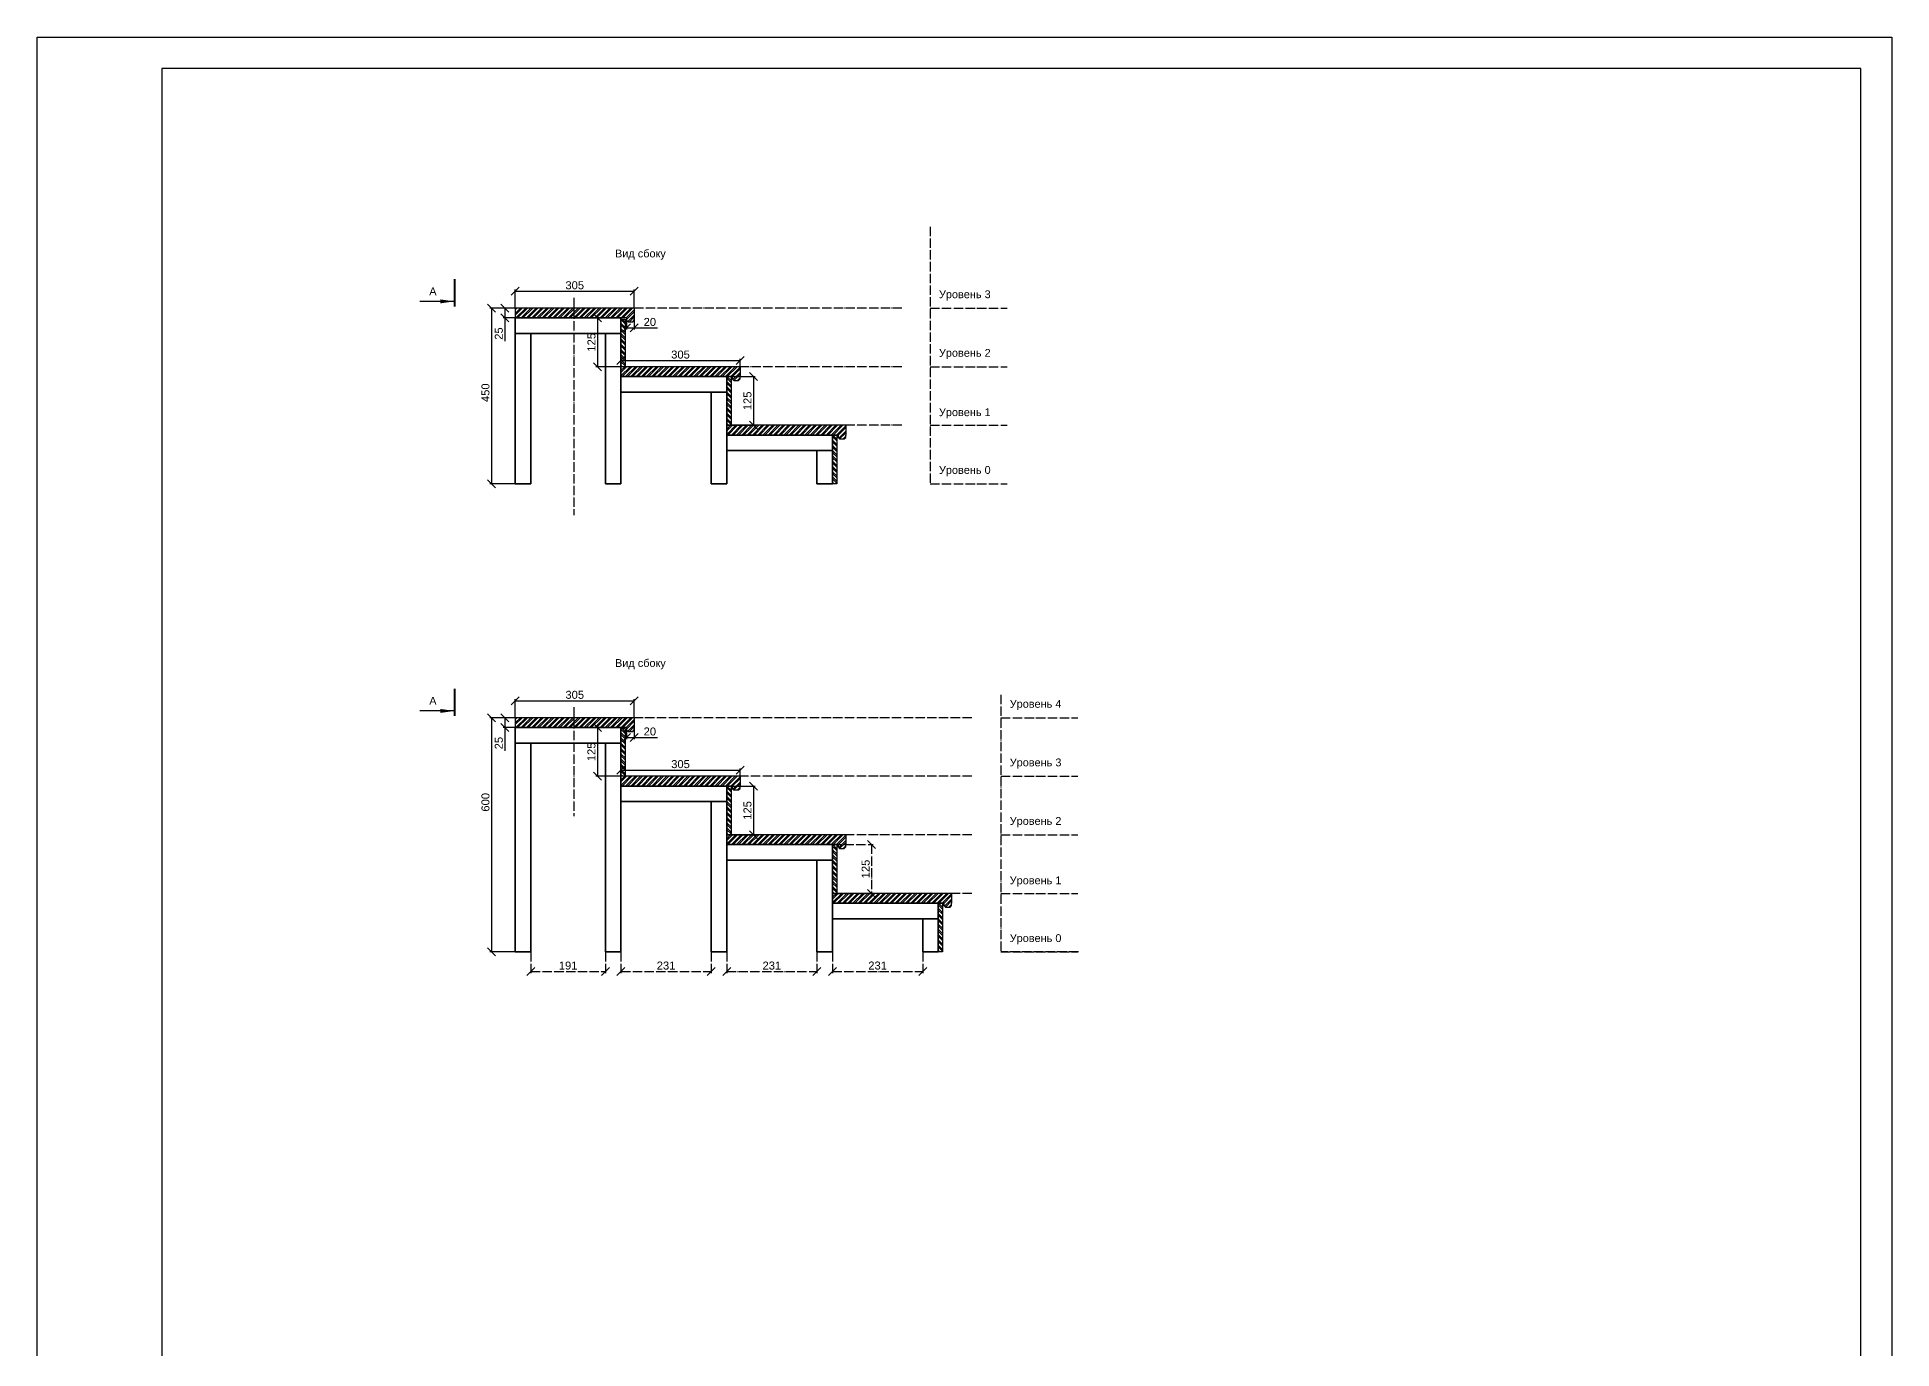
# Model space of a CAD drawing. Header units: millimetres. Extents: x 63961 to 114418, y 167972 to 194301.
# Drawn here: x 109666 to 114418, y 172528 to 175888 of the extents above; entities that cross this region are included whole.
import ezdxf

# ---------------------------------------------------------------- set-up
doc = ezdxf.new("R2010")
doc.units = ezdxf.units.MM
doc.linetypes.add('ACAD_ISO04W100', pattern=[30, 24, -3, 0, -3])
for name, color, linetype in [('Доска МПК 11х145х3000', 32, 'Continuous'), ('Заливка доски', 32, 'Continuous'), ('Заливка ступени', 52, 'Continuous'), ('Оси', 120, 'ACAD_ISO04W100'), ('Размеры', 140, 'Continuous'), ('Рамка', 7, 'Continuous'), ('Ступень СМ305', 52, 'Continuous')]:
    doc.layers.add(name, color=color, linetype=linetype)
doc.layers.add('Профиль 40x40', color=7, linetype='Continuous', lineweight=35)
doc.styles.get("Standard").update_dxf_attribs({"font": 'arial.ttf'})
doc.dimstyles.new('Копия Аннотативный', dxfattribs={"dimscale": 0, "dimtxt": 20.5, "dimasz": 20.5, "dimexe": 4.25, "dimexo": 0.625, "dimgap": 4.625, "dimtad": 1, "dimtxsty": 'Standard', "dimblk": 'OBLIQUE', "dimcen": 20.5, "dimclrd": 4, "dimclrt": 4, "dimadec": 0, "dimazin": 0, "dimtfac": 1, "dimtmove": 0, "dimatfit": 3, "dimfxl": 1, "dimtfillclr": 4, "dimarcsym": 0})
pattern_1 = [(135, (7412.87, -9595.996), (-6.7351921, -6.7351921), []), (135, (7412.87, -9591.506), (-6.7351921, -6.7351921), [])]
pattern_2 = [(225, (7412.87, -9595.996), (6.7351921, -6.7351921), []), (225, (7408.38, -9595.996), (6.7351921, -6.7351921), [])]
pattern_3 = [(135, (7412.87, -10645.018), (-6.7351921, -6.7351921), []), (135, (7412.87, -10640.528), (-6.7351921, -6.7351921), [])]
pattern_4 = [(225, (7412.87, -10645.018), (6.7351921, -6.7351921), []), (225, (7408.38, -10645.018), (6.7351921, -6.7351921), [])]

# ---------------------------------------------------------------- blocks, each defined once
blk = doc.blocks.new('Ступень из ДПК CM 305')
at = {"layer": 'Ступень СМ305'}
for p, q in [((103547.4, 186120.8), (103242.4, 186120.8)), ((103242.4, 186120.8), (103242.4, 186095.8)), ((103527.4, 186095.8), (103242.4, 186095.8)), ((103527.4, 186095.8), (103524.4, 186095.8)), ((103527.4, 186095.8), (103527.4, 186089.8)), ((103527.4, 186089.8), (103531.4, 186085.8)), ((103543.4, 186085.8), (103547.4, 186089.8)), ((103547.4, 186120.8), (103547.4, 186095.8)), ((103547.4, 186089.8), (103547.4, 186095.8)), ((103531.4, 186085.8), (103543.4, 186085.8))]:
    blk.add_line(p, q, dxfattribs=at)
blk = doc.blocks.new('_Oblique')
at = {"color": 0, "linetype": 'ByBlock', "lineweight": -2}
blk.add_line((-0.5, -0.5), (0.5, 0.5), dxfattribs=at)
blk = doc.blocks.new('*D954')
at = {"layer": 'Defpoints', "color": 0, "transparency": 16777216}
for p in [(110890.6, 175193.3), (110829.5, 174743.3), (110890.6, 174743.3)]:
    blk.add_point(p, dxfattribs=at)
at = {"layer": 'Размеры', "color": 0, "lineweight": -2, "transparency": 16777216}
for p, q in [((110890, 175193.3), (110825.2, 175193.3)), ((110890, 174743.3), (110825.2, 174743.3))]:
    blk.add_line(p, q, dxfattribs=at)
at = {"layer": 'Размеры', "color": 4, "lineweight": -2, "transparency": 16777216}
blk.add_line((110829.5, 175193.3), (110829.5, 174743.3), dxfattribs=at)
at = {"layer": 'Размеры', "color": 4, "lineweight": -2, "transparency": 16777216, "xscale": 20.5, "yscale": 20.5, "zscale": 20.5}
for p, rotation in [((110829.5, 175193.3), 90), ((110829.5, 174743.3), 270)]:
    blk.add_blockref('_Oblique', p, dxfattribs=dict(at, rotation=rotation))
at = {"layer": 'Размеры', "color": 4, "transparency": 16777216, "insert": (110814.4, 174976.7), "char_height": 20.5, "attachment_point": 5, "rotation": 90}
blk.add_mtext('450', dxfattribs=at)
blk = doc.blocks.new('*D955')
at = {"layer": 'Defpoints', "color": 0, "transparency": 16777216}
for p in [(111195.6, 175236.7), (110890.6, 175193.3), (111195.6, 175193.3)]:
    blk.add_point(p, dxfattribs=at)
at = {"layer": 'Размеры', "color": 0, "lineweight": -2, "transparency": 16777216}
for p, q in [((110890.6, 175193.9), (110890.6, 175240.9)), ((111195.6, 175193.9), (111195.6, 175240.9))]:
    blk.add_line(p, q, dxfattribs=at)
at = {"layer": 'Размеры', "color": 4, "lineweight": -2, "transparency": 16777216}
blk.add_line((110890.6, 175236.7), (111195.6, 175236.7), dxfattribs=at)
at = {"layer": 'Размеры', "color": 4, "lineweight": -2, "transparency": 16777216, "xscale": 20.5, "yscale": 20.5, "zscale": 20.5, "rotation": 180}
blk.add_blockref('_Oblique', (110890.6, 175236.7), dxfattribs=at)
at = {"layer": 'Размеры', "color": 4, "lineweight": -2, "transparency": 16777216, "xscale": 20.5, "yscale": 20.5, "zscale": 20.5}
blk.add_blockref('_Oblique', (111195.6, 175236.7), dxfattribs=at)
at = {"layer": 'Размеры', "color": 4, "transparency": 16777216, "insert": (111043.1, 175251.8), "char_height": 20.5, "attachment_point": 5}
blk.add_mtext('305', dxfattribs=at)
blk = doc.blocks.new('*D956')
at = {"layer": 'Defpoints', "color": 0, "transparency": 16777216}
for p in [(111161.6, 175043.3), (111466.6, 175059.2), (111466.6, 175043.3)]:
    blk.add_point(p, dxfattribs=at)
at = {"layer": 'Размеры', "color": 0, "lineweight": -2, "transparency": 16777216}
for p, q in [((111161.6, 175043.9), (111161.6, 175063.4)), ((111466.6, 175043.9), (111466.6, 175063.4))]:
    blk.add_line(p, q, dxfattribs=at)
at = {"layer": 'Размеры', "color": 4, "lineweight": -2, "transparency": 16777216}
blk.add_line((111161.6, 175059.2), (111466.6, 175059.2), dxfattribs=at)
at = {"layer": 'Размеры', "color": 4, "lineweight": -2, "transparency": 16777216, "xscale": 20.5, "yscale": 20.5, "zscale": 20.5, "rotation": 180}
blk.add_blockref('_Oblique', (111161.6, 175059.2), dxfattribs=at)
at = {"layer": 'Размеры', "color": 4, "lineweight": -2, "transparency": 16777216, "xscale": 20.5, "yscale": 20.5, "zscale": 20.5}
blk.add_blockref('_Oblique', (111466.6, 175059.2), dxfattribs=at)
at = {"layer": 'Размеры', "color": 4, "transparency": 16777216, "insert": (111314.1, 175074.3), "char_height": 20.5, "attachment_point": 5}
blk.add_mtext('305', dxfattribs=at)
blk = doc.blocks.new('*D957')
at = {"layer": 'Defpoints', "color": 0, "transparency": 16777216}
for p in [(111175.6, 175168.3), (111195.6, 175168.3), (111195.6, 175142.8)]:
    blk.add_point(p, dxfattribs=at)
at = {"layer": 'Размеры', "color": 0, "lineweight": -2, "transparency": 16777216}
for p, q in [((111175.6, 175167.7), (111175.6, 175138.5)), ((111195.6, 175167.7), (111195.6, 175138.5))]:
    blk.add_line(p, q, dxfattribs=at)
at = {"layer": 'Размеры', "color": 4, "lineweight": -2, "transparency": 16777216}
for p, q in [((111175.6, 175142.8), (111195.6, 175142.8)), ((111195.6, 175142.8), (111255, 175142.8))]:
    blk.add_line(p, q, dxfattribs=at)
at = {"layer": 'Размеры', "color": 4, "lineweight": -2, "transparency": 16777216, "xscale": 20.5, "yscale": 20.5, "zscale": 20.5, "rotation": 180}
blk.add_blockref('_Oblique', (111175.6, 175142.8), dxfattribs=at)
at = {"layer": 'Размеры', "color": 4, "lineweight": -2, "transparency": 16777216, "xscale": 20.5, "yscale": 20.5, "zscale": 20.5}
blk.add_blockref('_Oblique', (111195.6, 175142.8), dxfattribs=at)
at = {"layer": 'Размеры', "color": 4, "transparency": 16777216, "insert": (111235.5, 175157.9), "char_height": 20.5, "attachment_point": 5}
blk.add_mtext('20', dxfattribs=at)
blk = doc.blocks.new('*D958')
at = {"layer": 'Defpoints', "color": 0, "transparency": 16777216}
for p in [(111432.6, 175018.3), (111432.6, 174893.3), (111500.8, 174893.3)]:
    blk.add_point(p, dxfattribs=at)
at = {"layer": 'Размеры', "color": 0, "lineweight": -2, "transparency": 16777216}
for p, q in [((111433.2, 175018.3), (111505.1, 175018.3)), ((111433.2, 174893.3), (111505.1, 174893.3))]:
    blk.add_line(p, q, dxfattribs=at)
at = {"layer": 'Размеры', "color": 4, "lineweight": -2, "transparency": 16777216}
blk.add_line((111500.8, 175018.3), (111500.8, 174893.3), dxfattribs=at)
at = {"layer": 'Размеры', "color": 4, "lineweight": -2, "transparency": 16777216, "xscale": 20.5, "yscale": 20.5, "zscale": 20.5}
for p, rotation in [((111500.8, 175018.3), 90), ((111500.8, 174893.3), 270)]:
    blk.add_blockref('_Oblique', p, dxfattribs=dict(at, rotation=rotation))
at = {"layer": 'Размеры', "color": 4, "transparency": 16777216, "insert": (111485.7, 174955.8), "char_height": 20.5, "attachment_point": 5, "rotation": 90}
blk.add_mtext('125', dxfattribs=at)
blk = doc.blocks.new('*D959')
at = {"layer": 'Defpoints', "color": 0, "transparency": 16777216}
for p in [(111161.6, 175168.3), (111101.1, 175043.3), (111161.6, 175043.3)]:
    blk.add_point(p, dxfattribs=at)
at = {"layer": 'Размеры', "color": 0, "lineweight": -2, "transparency": 16777216}
for p, q in [((111161, 175168.3), (111096.8, 175168.3)), ((111161, 175043.3), (111096.8, 175043.3))]:
    blk.add_line(p, q, dxfattribs=at)
at = {"layer": 'Размеры', "color": 4, "lineweight": -2, "transparency": 16777216}
blk.add_line((111101.1, 175168.3), (111101.1, 175043.3), dxfattribs=at)
at = {"layer": 'Размеры', "color": 4, "lineweight": -2, "transparency": 16777216, "xscale": 20.5, "yscale": 20.5, "zscale": 20.5}
for p, rotation in [((111101.1, 175168.3), 90), ((111101.1, 175043.3), 270)]:
    blk.add_blockref('_Oblique', p, dxfattribs=dict(at, rotation=rotation))
at = {"layer": 'Размеры', "color": 4, "transparency": 16777216, "insert": (111086, 175105.8), "char_height": 20.5, "attachment_point": 5, "rotation": 90}
blk.add_mtext('125', dxfattribs=at)
blk = doc.blocks.new('*D960')
at = {"layer": 'Defpoints', "color": 0, "transparency": 16777216}
for p in [(110863.7, 175168.3), (110890, 175193.3), (110890.6, 175168.3)]:
    blk.add_point(p, dxfattribs=at)
at = {"layer": 'Размеры', "color": 0, "lineweight": -2, "transparency": 16777216}
for p, q in [((110889.3, 175193.3), (110859.4, 175193.3)), ((110890, 175168.3), (110859.4, 175168.3))]:
    blk.add_line(p, q, dxfattribs=at)
at = {"layer": 'Размеры', "color": 4, "lineweight": -2, "transparency": 16777216}
for p, q in [((110863.7, 175193.3), (110863.7, 175168.3)), ((110863.7, 175168.3), (110863.7, 175108.7))]:
    blk.add_line(p, q, dxfattribs=at)
at = {"layer": 'Размеры', "color": 4, "lineweight": -2, "transparency": 16777216, "xscale": 20.5, "yscale": 20.5, "zscale": 20.5}
for p, rotation in [((110863.7, 175193.3), 90), ((110863.7, 175168.3), 270)]:
    blk.add_blockref('_Oblique', p, dxfattribs=dict(at, rotation=rotation))
at = {"layer": 'Размеры', "color": 4, "transparency": 16777216, "insert": (110848.6, 175128.2), "char_height": 20.5, "attachment_point": 5, "rotation": 90}
blk.add_mtext('25', dxfattribs=at)
blk = doc.blocks.new('*D961')
at = {"layer": 'Defpoints', "color": 0, "transparency": 16777216}
for p in [(110890.6, 174144.3), (110829.5, 173544.3), (110890.6, 173544.3)]:
    blk.add_point(p, dxfattribs=at)
at = {"layer": 'Размеры', "color": 0, "lineweight": -2, "transparency": 16777216}
for p, q in [((110890, 174144.3), (110825.2, 174144.3)), ((110890, 173544.3), (110825.2, 173544.3))]:
    blk.add_line(p, q, dxfattribs=at)
at = {"layer": 'Размеры', "color": 4, "lineweight": -2, "transparency": 16777216}
blk.add_line((110829.5, 174144.3), (110829.5, 173544.3), dxfattribs=at)
at = {"layer": 'Размеры', "color": 4, "lineweight": -2, "transparency": 16777216, "xscale": 20.5, "yscale": 20.5, "zscale": 20.5}
for p, rotation in [((110829.5, 174144.3), 90), ((110829.5, 173544.3), 270)]:
    blk.add_blockref('_Oblique', p, dxfattribs=dict(at, rotation=rotation))
at = {"layer": 'Размеры', "color": 4, "transparency": 16777216, "insert": (110814.4, 173927.6), "char_height": 20.5, "attachment_point": 5, "rotation": 90}
blk.add_mtext('600', dxfattribs=at)
blk = doc.blocks.new('*D962')
at = {"layer": 'Defpoints', "color": 0, "transparency": 16777216}
for p in [(111195.6, 174187.7), (110890.6, 174144.3), (111195.6, 174144.3)]:
    blk.add_point(p, dxfattribs=at)
at = {"layer": 'Размеры', "color": 0, "lineweight": -2, "transparency": 16777216}
for p, q in [((110890.6, 174144.9), (110890.6, 174191.9)), ((111195.6, 174144.9), (111195.6, 174191.9))]:
    blk.add_line(p, q, dxfattribs=at)
at = {"layer": 'Размеры', "color": 4, "lineweight": -2, "transparency": 16777216}
blk.add_line((110890.6, 174187.7), (111195.6, 174187.7), dxfattribs=at)
at = {"layer": 'Размеры', "color": 4, "lineweight": -2, "transparency": 16777216, "xscale": 20.5, "yscale": 20.5, "zscale": 20.5, "rotation": 180}
blk.add_blockref('_Oblique', (110890.6, 174187.7), dxfattribs=at)
at = {"layer": 'Размеры', "color": 4, "lineweight": -2, "transparency": 16777216, "xscale": 20.5, "yscale": 20.5, "zscale": 20.5}
blk.add_blockref('_Oblique', (111195.6, 174187.7), dxfattribs=at)
at = {"layer": 'Размеры', "color": 4, "transparency": 16777216, "insert": (111043.1, 174202.8), "char_height": 20.5, "attachment_point": 5}
blk.add_mtext('305', dxfattribs=at)
blk = doc.blocks.new('*D963')
at = {"layer": 'Defpoints', "color": 0, "transparency": 16777216}
for p in [(111161.6, 173994.3), (111466.6, 174010.2), (111466.6, 173994.3)]:
    blk.add_point(p, dxfattribs=at)
at = {"layer": 'Размеры', "color": 0, "lineweight": -2, "transparency": 16777216}
for p, q in [((111161.6, 173994.9), (111161.6, 174014.4)), ((111466.6, 173994.9), (111466.6, 174014.4))]:
    blk.add_line(p, q, dxfattribs=at)
at = {"layer": 'Размеры', "color": 4, "lineweight": -2, "transparency": 16777216}
blk.add_line((111161.6, 174010.2), (111466.6, 174010.2), dxfattribs=at)
at = {"layer": 'Размеры', "color": 4, "lineweight": -2, "transparency": 16777216, "xscale": 20.5, "yscale": 20.5, "zscale": 20.5, "rotation": 180}
blk.add_blockref('_Oblique', (111161.6, 174010.2), dxfattribs=at)
at = {"layer": 'Размеры', "color": 4, "lineweight": -2, "transparency": 16777216, "xscale": 20.5, "yscale": 20.5, "zscale": 20.5}
blk.add_blockref('_Oblique', (111466.6, 174010.2), dxfattribs=at)
at = {"layer": 'Размеры', "color": 4, "transparency": 16777216, "insert": (111314.1, 174025.3), "char_height": 20.5, "attachment_point": 5}
blk.add_mtext('305', dxfattribs=at)
blk = doc.blocks.new('*D964')
at = {"layer": 'Defpoints', "color": 0, "transparency": 16777216}
for p in [(111175.6, 174119.3), (111195.6, 174119.3), (111195.6, 174093.8)]:
    blk.add_point(p, dxfattribs=at)
at = {"layer": 'Размеры', "color": 0, "lineweight": -2, "transparency": 16777216}
for p, q in [((111175.6, 174118.7), (111175.6, 174089.5)), ((111195.6, 174118.7), (111195.6, 174089.5))]:
    blk.add_line(p, q, dxfattribs=at)
at = {"layer": 'Размеры', "color": 4, "lineweight": -2, "transparency": 16777216}
for p, q in [((111175.6, 174093.8), (111195.6, 174093.8)), ((111195.6, 174093.8), (111255, 174093.8))]:
    blk.add_line(p, q, dxfattribs=at)
at = {"layer": 'Размеры', "color": 4, "lineweight": -2, "transparency": 16777216, "xscale": 20.5, "yscale": 20.5, "zscale": 20.5, "rotation": 180}
blk.add_blockref('_Oblique', (111175.6, 174093.8), dxfattribs=at)
at = {"layer": 'Размеры', "color": 4, "lineweight": -2, "transparency": 16777216, "xscale": 20.5, "yscale": 20.5, "zscale": 20.5}
blk.add_blockref('_Oblique', (111195.6, 174093.8), dxfattribs=at)
at = {"layer": 'Размеры', "color": 4, "transparency": 16777216, "insert": (111235.5, 174108.9), "char_height": 20.5, "attachment_point": 5}
blk.add_mtext('20', dxfattribs=at)
blk = doc.blocks.new('*D965')
at = {"layer": 'Defpoints', "color": 0, "transparency": 16777216}
for p in [(111432.6, 173969.3), (111432.6, 173844.3), (111500.8, 173844.3)]:
    blk.add_point(p, dxfattribs=at)
at = {"layer": 'Размеры', "color": 0, "lineweight": -2, "transparency": 16777216}
for p, q in [((111433.2, 173969.3), (111505.1, 173969.3)), ((111433.2, 173844.3), (111505.1, 173844.3))]:
    blk.add_line(p, q, dxfattribs=at)
at = {"layer": 'Размеры', "color": 4, "lineweight": -2, "transparency": 16777216}
blk.add_line((111500.8, 173969.3), (111500.8, 173844.3), dxfattribs=at)
at = {"layer": 'Размеры', "color": 4, "lineweight": -2, "transparency": 16777216, "xscale": 20.5, "yscale": 20.5, "zscale": 20.5}
for p, rotation in [((111500.8, 173969.3), 90), ((111500.8, 173844.3), 270)]:
    blk.add_blockref('_Oblique', p, dxfattribs=dict(at, rotation=rotation))
at = {"layer": 'Размеры', "color": 4, "transparency": 16777216, "insert": (111485.7, 173906.8), "char_height": 20.5, "attachment_point": 5, "rotation": 90}
blk.add_mtext('125', dxfattribs=at)
blk = doc.blocks.new('*D966')
at = {"layer": 'Defpoints', "color": 0, "transparency": 16777216}
for p in [(111161.6, 174119.3), (111101.1, 173994.3), (111161.6, 173994.3)]:
    blk.add_point(p, dxfattribs=at)
at = {"layer": 'Размеры', "color": 0, "lineweight": -2, "transparency": 16777216}
for p, q in [((111161, 174119.3), (111096.8, 174119.3)), ((111161, 173994.3), (111096.8, 173994.3))]:
    blk.add_line(p, q, dxfattribs=at)
at = {"layer": 'Размеры', "color": 4, "lineweight": -2, "transparency": 16777216}
blk.add_line((111101.1, 174119.3), (111101.1, 173994.3), dxfattribs=at)
at = {"layer": 'Размеры', "color": 4, "lineweight": -2, "transparency": 16777216, "xscale": 20.5, "yscale": 20.5, "zscale": 20.5}
for p, rotation in [((111101.1, 174119.3), 90), ((111101.1, 173994.3), 270)]:
    blk.add_blockref('_Oblique', p, dxfattribs=dict(at, rotation=rotation))
at = {"layer": 'Размеры', "color": 4, "transparency": 16777216, "insert": (111086, 174056.8), "char_height": 20.5, "attachment_point": 5, "rotation": 90}
blk.add_mtext('125', dxfattribs=at)
blk = doc.blocks.new('*D967')
at = {"layer": 'Defpoints', "color": 0, "transparency": 16777216}
for p in [(110863.7, 174119.3), (110890, 174144.3), (110890.6, 174119.3)]:
    blk.add_point(p, dxfattribs=at)
at = {"layer": 'Размеры', "color": 0, "lineweight": -2, "transparency": 16777216}
for p, q in [((110889.3, 174144.3), (110859.4, 174144.3)), ((110890, 174119.3), (110859.4, 174119.3))]:
    blk.add_line(p, q, dxfattribs=at)
at = {"layer": 'Размеры', "color": 4, "lineweight": -2, "transparency": 16777216}
for p, q in [((110863.7, 174144.3), (110863.7, 174119.3)), ((110863.7, 174119.3), (110863.7, 174059.7))]:
    blk.add_line(p, q, dxfattribs=at)
at = {"layer": 'Размеры', "color": 4, "lineweight": -2, "transparency": 16777216, "xscale": 20.5, "yscale": 20.5, "zscale": 20.5}
for p, rotation in [((110863.7, 174144.3), 90), ((110863.7, 174119.3), 270)]:
    blk.add_blockref('_Oblique', p, dxfattribs=dict(at, rotation=rotation))
at = {"layer": 'Размеры', "color": 4, "transparency": 16777216, "insert": (110848.6, 174079.2), "char_height": 20.5, "attachment_point": 5, "rotation": 90}
blk.add_mtext('25', dxfattribs=at)
blk = doc.blocks.new('*D968')
at = {"layer": 'Defpoints', "color": 0, "transparency": 16777216}
for p in [(111703.6, 173819.3), (111703.6, 173694.3), (111803.6, 173694.3)]:
    blk.add_point(p, dxfattribs=at)
at = {"layer": 'Оси', "color": 0, "lineweight": -2, "transparency": 16777216}
for p, q in [((111704.2, 173819.3), (111807.9, 173819.3)), ((111704.2, 173694.3), (111807.9, 173694.3))]:
    blk.add_line(p, q, dxfattribs=at)
at = {"layer": 'Оси', "color": 4, "lineweight": -2, "transparency": 16777216}
blk.add_line((111803.6, 173819.3), (111803.6, 173694.3), dxfattribs=at)
at = {"layer": 'Оси', "color": 4, "lineweight": -2, "transparency": 16777216, "xscale": 20.5, "yscale": 20.5, "zscale": 20.5}
for p, rotation in [((111803.6, 173819.3), 90), ((111803.6, 173694.3), 270)]:
    blk.add_blockref('_Oblique', p, dxfattribs=dict(at, rotation=rotation))
at = {"layer": 'Оси', "color": 4, "transparency": 16777216, "insert": (111788.5, 173756.8), "char_height": 20.5, "attachment_point": 5, "rotation": 90}
blk.add_mtext('125', dxfattribs=at)
blk = doc.blocks.new('*D969')
at = {"layer": 'Defpoints', "color": 0, "transparency": 16777216}
for p in [(110930.6, 173544.3), (111121.6, 173544.3), (111121.6, 173494.2)]:
    blk.add_point(p, dxfattribs=at)
at = {"layer": 'Оси', "color": 0, "lineweight": -2, "transparency": 16777216}
for p, q in [((110930.6, 173543.7), (110930.6, 173489.9)), ((111121.6, 173543.7), (111121.6, 173489.9))]:
    blk.add_line(p, q, dxfattribs=at)
at = {"layer": 'Оси', "color": 4, "lineweight": -2, "transparency": 16777216}
blk.add_line((110930.6, 173494.2), (111121.6, 173494.2), dxfattribs=at)
at = {"layer": 'Оси', "color": 4, "lineweight": -2, "transparency": 16777216, "xscale": 20.5, "yscale": 20.5, "zscale": 20.5, "rotation": 180}
blk.add_blockref('_Oblique', (110930.6, 173494.2), dxfattribs=at)
at = {"layer": 'Оси', "color": 4, "lineweight": -2, "transparency": 16777216, "xscale": 20.5, "yscale": 20.5, "zscale": 20.5}
blk.add_blockref('_Oblique', (111121.6, 173494.2), dxfattribs=at)
at = {"layer": 'Оси', "color": 4, "transparency": 16777216, "insert": (111026.1, 173509.3), "char_height": 20.5, "attachment_point": 5}
blk.add_mtext('191', dxfattribs=at)
blk = doc.blocks.new('*D970')
at = {"layer": 'Defpoints', "color": 0, "transparency": 16777216}
for p in [(111161.6, 173544.3), (111392.6, 173544.3), (111392.6, 173494.2)]:
    blk.add_point(p, dxfattribs=at)
at = {"layer": 'Оси', "color": 0, "lineweight": -2, "transparency": 16777216}
for p, q in [((111161.6, 173543.7), (111161.6, 173489.9)), ((111392.6, 173543.7), (111392.6, 173489.9))]:
    blk.add_line(p, q, dxfattribs=at)
at = {"layer": 'Оси', "color": 4, "lineweight": -2, "transparency": 16777216}
blk.add_line((111161.6, 173494.2), (111392.6, 173494.2), dxfattribs=at)
at = {"layer": 'Оси', "color": 4, "lineweight": -2, "transparency": 16777216, "xscale": 20.5, "yscale": 20.5, "zscale": 20.5, "rotation": 180}
blk.add_blockref('_Oblique', (111161.6, 173494.2), dxfattribs=at)
at = {"layer": 'Оси', "color": 4, "lineweight": -2, "transparency": 16777216, "xscale": 20.5, "yscale": 20.5, "zscale": 20.5}
blk.add_blockref('_Oblique', (111392.6, 173494.2), dxfattribs=at)
at = {"layer": 'Оси', "color": 4, "transparency": 16777216, "insert": (111277.1, 173509.3), "char_height": 20.5, "attachment_point": 5}
blk.add_mtext('231', dxfattribs=at)
blk = doc.blocks.new('*D971')
at = {"layer": 'Defpoints', "color": 0, "transparency": 16777216}
for p in [(111432.6, 173544.3), (111663.6, 173544.3), (111663.6, 173494.2)]:
    blk.add_point(p, dxfattribs=at)
at = {"layer": 'Оси', "color": 0, "lineweight": -2, "transparency": 16777216}
for p, q in [((111432.6, 173543.7), (111432.6, 173489.9)), ((111663.6, 173543.7), (111663.6, 173489.9))]:
    blk.add_line(p, q, dxfattribs=at)
at = {"layer": 'Оси', "color": 4, "lineweight": -2, "transparency": 16777216}
blk.add_line((111432.6, 173494.2), (111663.6, 173494.2), dxfattribs=at)
at = {"layer": 'Оси', "color": 4, "lineweight": -2, "transparency": 16777216, "xscale": 20.5, "yscale": 20.5, "zscale": 20.5, "rotation": 180}
blk.add_blockref('_Oblique', (111432.6, 173494.2), dxfattribs=at)
at = {"layer": 'Оси', "color": 4, "lineweight": -2, "transparency": 16777216, "xscale": 20.5, "yscale": 20.5, "zscale": 20.5}
blk.add_blockref('_Oblique', (111663.6, 173494.2), dxfattribs=at)
at = {"layer": 'Оси', "color": 4, "transparency": 16777216, "insert": (111548.1, 173509.3), "char_height": 20.5, "attachment_point": 5}
blk.add_mtext('231', dxfattribs=at)
blk = doc.blocks.new('*D972')
at = {"layer": 'Defpoints', "color": 0, "transparency": 16777216}
for p in [(111703.6, 173544.3), (111934.6, 173544.3), (111934.6, 173494.2)]:
    blk.add_point(p, dxfattribs=at)
at = {"layer": 'Оси', "color": 0, "lineweight": -2, "transparency": 16777216}
for p, q in [((111703.6, 173543.7), (111703.6, 173489.9)), ((111934.6, 173543.7), (111934.6, 173489.9))]:
    blk.add_line(p, q, dxfattribs=at)
at = {"layer": 'Оси', "color": 4, "lineweight": -2, "transparency": 16777216}
blk.add_line((111703.6, 173494.2), (111934.6, 173494.2), dxfattribs=at)
at = {"layer": 'Оси', "color": 4, "lineweight": -2, "transparency": 16777216, "xscale": 20.5, "yscale": 20.5, "zscale": 20.5, "rotation": 180}
blk.add_blockref('_Oblique', (111703.6, 173494.2), dxfattribs=at)
at = {"layer": 'Оси', "color": 4, "lineweight": -2, "transparency": 16777216, "xscale": 20.5, "yscale": 20.5, "zscale": 20.5}
blk.add_blockref('_Oblique', (111934.6, 173494.2), dxfattribs=at)
at = {"layer": 'Оси', "color": 4, "transparency": 16777216, "insert": (111819.1, 173509.3), "char_height": 20.5, "attachment_point": 5}
blk.add_mtext('231', dxfattribs=at)

msp = doc.modelspace()

# ---------------------------------------------------------------- hatches: boundary and pattern name
at = {"layer": 'Заливка доски'}
h = msp.add_hatch(dxfattribs=at)
h.set_pattern_fill('ANSI32', color=256, angle=90)
h.set_pattern_definition(pattern_1)
h.paths.add_polyline_path([(111172.587, 175165.304), (111161.587, 175165.304), (111161.587, 175043.303), (111172.587, 175043.303)])
h = msp.add_hatch(dxfattribs=at)
h.set_pattern_fill('ANSI32', color=256, angle=90)
h.set_pattern_definition(pattern_1)
h.paths.add_polyline_path([(111443.587, 175018.303), (111432.587, 175018.303), (111432.587, 174893.304), (111443.587, 174893.304)])
h = msp.add_hatch(dxfattribs=at)
h.set_pattern_fill('ANSI32', color=256, angle=90)
h.set_pattern_definition([(135, (7683.87, -9745.995), (-6.7351921, -6.7351921), []), (135, (7683.87, -9741.505), (-6.7351921, -6.7351921), [])])
h.paths.add_polyline_path([(111714.587, 174868.304), (111703.587, 174868.304), (111703.587, 174743.305), (111714.587, 174743.305)])
h = msp.add_hatch(dxfattribs=at)
h.set_pattern_fill('ANSI32', color=256, angle=90)
h.set_pattern_definition(pattern_3)
h.paths.add_polyline_path([(111172.587, 174116.282), (111161.587, 174116.282), (111161.587, 173994.281), (111172.587, 173994.281)])
h = msp.add_hatch(dxfattribs=at)
h.set_pattern_fill('ANSI32', color=256, angle=90)
h.set_pattern_definition(pattern_3)
h.paths.add_polyline_path([(111443.587, 173969.281), (111432.587, 173969.281), (111432.587, 173844.282), (111443.587, 173844.282)])
h = msp.add_hatch(dxfattribs=at)
h.set_pattern_fill('ANSI32', color=256, angle=90)
h.set_pattern_definition([(135, (7683.87, -10795.017), (-6.7351921, -6.7351921), []), (135, (7683.87, -10790.527), (-6.7351921, -6.7351921), [])])
h.paths.add_polyline_path([(111714.587, 173819.282), (111703.587, 173819.282), (111703.587, 173694.283), (111714.587, 173694.283)])
h = msp.add_hatch(dxfattribs=at)
h.set_pattern_fill('ANSI32', color=256, angle=90)
h.set_pattern_definition([(135, (7954.87, -10945.016), (-6.7351921, -6.7351921), []), (135, (7954.87, -10940.526), (-6.7351921, -6.7351921), [])])
h.paths.add_polyline_path([(111985.587, 173669.283), (111974.587, 173669.283), (111974.587, 173544.284), (111985.587, 173544.284)])
at = {"layer": 'Заливка ступени'}
h = msp.add_hatch(dxfattribs=at)
h.set_pattern_fill('ANSI32', color=256, angle=180)
h.set_pattern_definition(pattern_2)
h.paths.add_polyline_path([(110890.587, 175193.304), (110890.587, 175168.304), (111175.587, 175168.304), (111175.587, 175162.304), (111179.587, 175158.304), (111191.587, 175158.304), (111195.587, 175162.304), (111195.587, 175168.304), (111195.587, 175193.304)])
h = msp.add_hatch(dxfattribs=at)
h.set_pattern_fill('ANSI32', color=256, angle=180)
h.set_pattern_definition(pattern_2)
h.paths.add_polyline_path([(111446.587, 175018.303), (111446.587, 175012.303), (111450.587, 175008.303), (111462.587, 175008.303), (111466.587, 175012.303), (111466.587, 175018.303), (111466.587, 175043.303), (111161.587, 175043.303), (111161.587, 175018.303)])
h = msp.add_hatch(dxfattribs=at)
h.set_pattern_fill('ANSI32', color=256, angle=180)
h.set_pattern_definition([(225, (7683.87, -9745.995), (6.7351921, -6.7351921), []), (225, (7679.38, -9745.995), (6.7351921, -6.7351921), [])])
h.paths.add_polyline_path([(111717.587, 174868.304), (111717.587, 174862.304), (111721.587, 174858.304), (111733.587, 174858.304), (111737.587, 174862.304), (111737.587, 174868.304), (111737.587, 174893.304), (111432.587, 174893.304), (111432.587, 174868.304)])
h = msp.add_hatch(dxfattribs=at)
h.set_pattern_fill('ANSI32', color=256, angle=180)
h.set_pattern_definition(pattern_4)
h.paths.add_polyline_path([(110890.587, 174144.282), (110890.587, 174119.282), (111175.587, 174119.282), (111175.587, 174113.282), (111179.587, 174109.282), (111191.587, 174109.282), (111195.587, 174113.282), (111195.587, 174119.282), (111195.587, 174144.282)])
h = msp.add_hatch(dxfattribs=at)
h.set_pattern_fill('ANSI32', color=256, angle=180)
h.set_pattern_definition(pattern_4)
h.paths.add_polyline_path([(111446.587, 173969.281), (111446.587, 173963.281), (111450.587, 173959.281), (111462.587, 173959.281), (111466.587, 173963.281), (111466.587, 173969.281), (111466.587, 173994.281), (111161.587, 173994.281), (111161.587, 173969.281)])
h = msp.add_hatch(dxfattribs=at)
h.set_pattern_fill('ANSI32', color=256, angle=180)
h.set_pattern_definition([(225, (7683.87, -10795.017), (6.7351921, -6.7351921), []), (225, (7679.38, -10795.017), (6.7351921, -6.7351921), [])])
h.paths.add_polyline_path([(111717.587, 173819.282), (111717.587, 173813.282), (111721.587, 173809.282), (111733.587, 173809.282), (111737.587, 173813.282), (111737.587, 173819.282), (111737.587, 173844.282), (111432.587, 173844.282), (111432.587, 173819.282)])
h = msp.add_hatch(dxfattribs=at)
h.set_pattern_fill('ANSI32', color=256, angle=180)
h.set_pattern_definition([(225, (7954.87, -10945.016), (6.7351921, -6.7351921), []), (225, (7950.38, -10945.016), (6.7351921, -6.7351921), [])])
h.paths.add_polyline_path([(111988.587, 173669.283), (111988.587, 173663.283), (111992.587, 173659.283), (112004.587, 173659.283), (112008.587, 173663.283), (112008.587, 173669.283), (112008.587, 173694.283), (111703.587, 173694.283), (111703.587, 173669.283)])

# ---------------------------------------------------------------- linework, layer by layer
at = {"layer": 'Доска МПК 11х145х3000'}
for p, q in [((111161.587, 175168.304), (111161.587, 175043.303)), ((111161.587, 175165.304), (111172.587, 175165.304)), ((111172.587, 175165.304), (111172.587, 175043.303)), ((111172.587, 175043.303), (111161.587, 175043.303)), ((111432.587, 175018.303), (111432.587, 174893.304)), ((111432.587, 175018.303), (111443.587, 175018.303)), ((111443.587, 175018.303), (111443.587, 174893.304)), ((111443.587, 174893.304), (111432.587, 174893.304)), ((111703.587, 174868.304), (111703.587, 174743.305)), ((111703.587, 174868.304), (111714.587, 174868.304)), ((111714.587, 174868.304), (111714.587, 174743.305)), ((111714.587, 174743.305), (111703.587, 174743.305)), ((111161.587, 174119.282), (111161.587, 173994.281)), ((111161.587, 174116.282), (111172.587, 174116.282)), ((111172.587, 174116.282), (111172.587, 173994.281)), ((111172.587, 173994.281), (111161.587, 173994.281)), ((111432.587, 173969.281), (111432.587, 173844.282)), ((111432.587, 173969.281), (111443.587, 173969.281)), ((111443.587, 173969.281), (111443.587, 173844.282)), ((111443.587, 173844.282), (111432.587, 173844.282)), ((111703.587, 173819.282), (111703.587, 173694.283)), ((111703.587, 173819.282), (111714.587, 173819.282)), ((111714.587, 173819.282), (111714.587, 173694.283)), ((111714.587, 173694.283), (111703.587, 173694.283)), ((111974.587, 173669.283), (111974.587, 173544.284)), ((111974.587, 173669.283), (111985.587, 173669.283)), ((111985.587, 173669.283), (111985.587, 173544.284)), ((111985.587, 173544.284), (111974.587, 173544.284))]:
    msp.add_line(p, q, dxfattribs=at)
at = {"layer": 'Оси'}
for p, q in [((111953.725, 175401.891), (111953.725, 174743.305)), ((111040.587, 175219.885), (111040.587, 174663.103)), ((111881.246, 175193.306), (111195.587, 175193.304)), ((111953.725, 175193.306), (112150.589, 175193.306)), ((111881.246, 175043.305), (111466.587, 175043.303)), ((111953.725, 175043.305), (112150.589, 175043.305)), ((111881.246, 174893.304), (111737.587, 174893.304)), ((111953.725, 174893.304), (112150.589, 174893.304)), ((111953.725, 174743.305), (112150.589, 174743.305)), ((111040.587, 174170.863), (111040.587, 173892.472)), ((112135.048, 174202.868), (112135.048, 173544.282)), ((112060.31, 174144.284), (111195.587, 174144.282)), ((112135.048, 174144.284), (112331.912, 174144.284)), ((112060.31, 173994.284), (111466.587, 173994.281)), ((112135.048, 173994.283), (112331.912, 173994.283)), ((112060.31, 173844.282), (111737.587, 173844.281)), ((112135.048, 173844.282), (112331.912, 173844.282)), ((112060.31, 173694.281), (111737.587, 173694.281)), ((112135.048, 173694.281), (112331.912, 173694.281)), ((112135.048, 173544.282), (112331.912, 173544.282)), ((112333.568, 173544.282), (112135.048, 173544.282))]:
    msp.add_line(p, q, dxfattribs=at)
at = {"layer": 'Профиль 40x40'}
for p, q in [((110890.587, 174743.305), (110890.587, 175168.304)), ((111161.587, 175168.304), (110901.587, 175168.304)), ((111161.587, 175168.304), (111161.587, 174743.305)), ((110890.587, 175128.304), (111161.587, 175128.304)), ((110930.587, 174743.305), (110930.587, 175128.304)), ((111121.587, 175128.304), (111121.587, 174743.305)), ((111432.587, 175018.303), (111161.587, 175018.303)), ((111432.587, 175018.303), (111432.587, 174743.305)), ((111161.587, 174978.303), (111432.587, 174978.303)), ((111392.587, 174978.303), (111392.587, 174743.305)), ((111703.587, 174868.304), (111432.587, 174868.304)), ((111432.587, 174828.304), (111703.587, 174828.304)), ((111663.587, 174828.304), (111663.587, 174743.305)), ((111703.587, 174868.304), (111703.587, 174743.305)), ((110890.587, 174743.305), (110930.587, 174743.305)), ((111121.587, 174743.305), (111161.587, 174743.305)), ((111392.587, 174743.305), (111432.587, 174743.305)), ((111663.587, 174743.305), (111703.587, 174743.305)), ((110890.587, 173544.284), (110890.587, 174119.282)), ((111161.587, 174119.282), (110901.587, 174119.282)), ((111161.587, 174119.282), (111161.587, 173544.284)), ((110890.587, 174079.282), (111161.587, 174079.282)), ((110930.587, 173544.284), (110930.587, 174079.282)), ((111121.587, 174079.282), (111121.587, 173544.284)), ((111432.587, 173969.281), (111161.587, 173969.281)), ((111161.587, 173929.281), (111432.587, 173929.281)), ((111392.587, 173929.281), (111392.587, 173544.284)), ((111432.587, 173969.281), (111432.587, 173544.284)), ((111703.587, 173819.282), (111432.587, 173819.282)), ((111703.587, 173819.282), (111703.587, 173544.284)), ((111432.587, 173779.282), (111703.587, 173779.282)), ((111663.587, 173779.282), (111663.587, 173544.284)), ((111974.587, 173669.283), (111703.587, 173669.283)), ((111974.587, 173669.283), (111974.587, 173544.284)), ((111703.587, 173629.283), (111974.587, 173629.283)), ((111934.587, 173629.283), (111934.587, 173544.284)), ((110890.587, 173544.284), (110930.587, 173544.284)), ((111121.587, 173544.284), (111161.587, 173544.284)), ((111392.587, 173544.284), (111432.587, 173544.284)), ((111663.587, 173544.284), (111703.587, 173544.284)), ((111934.587, 173544.284), (111974.587, 173544.284))]:
    msp.add_line(p, q, dxfattribs=at)
at = {"layer": 'Размеры', "lineweight": 40}
for p, q in [((110734.69, 175267.615), (110734.69, 175197.812)), ((110734.69, 174218.592), (110734.69, 174148.789))]:
    msp.add_line(p, q, dxfattribs=at)
at = {"layer": 'Размеры'}
for p, q in [((110734.69, 175210.673), (110646.226, 175210.673)), ((110889.962, 175168.304), (111161.587, 175168.304)), ((111432.587, 174893.304), (111443.587, 174893.304)), ((110734.69, 174161.65), (110646.226, 174161.65)), ((110889.962, 174119.282), (111161.587, 174119.282)), ((111432.587, 173844.282), (111443.587, 173844.282))]:
    msp.add_line(p, q, dxfattribs=at)
for points in [[(110734.69, 175210.673, 0, 10, 0), (110699.079, 175210.673, 10, 10, 0)], [(110734.69, 174161.65, 0, 10, 0), (110699.079, 174161.65, 10, 10, 0)]]:
    msp.add_lwpolyline(points, format="xyseb", dxfattribs=at)
at = {"layer": 'Размеры', "const_width": 5}
for points in [[(110734.69, 175210.673), (110734.69, 175210.673)], [(110734.69, 174161.65), (110734.69, 174161.65)]]:
    msp.add_lwpolyline(points, dxfattribs=at)
at = {"layer": 'Рамка'}
for points in [[(114417.66, 175887.573), (114417.66, 169167.573), (109665.66, 169167.573), (109665.66, 175887.573)], [(114337.66, 175807.573), (109985.66, 175807.573), (109985.66, 169247.573), (114337.66, 169247.573)]]:
    msp.add_lwpolyline(points, close=True, dxfattribs=at)

# ---------------------------------------------------------------- block references
at = {"layer": 'Ступень СМ305'}
for p in [(7648.213, -10927.513), (7919.213, -11077.514), (8190.213, -11227.513), (7648.213, -11976.535), (7919.213, -12126.536), (8190.213, -12276.535), (8461.213, -12426.534)]:
    msp.add_blockref('Ступень из ДПК CM 305', p, dxfattribs=at)

# ---------------------------------------------------------------- texts
at = {"layer": 'Оси'}
for s, p in [('Уровень 3', (111976.183, 175218.815)), ('Уровень 2', (111976.183, 175068.814)), ('Уровень 1', (111976.183, 174916.74)), ('Уровень 0', (111976.183, 174768.814)), ('Уровень 4', (112157.505, 174169.792)), ('Уровень 3', (112157.505, 174019.791)), ('Уровень 2', (112157.505, 173869.79)), ('Уровень 1', (112157.505, 173717.717)), ('Уровень 0', (112157.505, 173569.79))]:
    msp.add_text(s, height=20, dxfattribs=at).set_placement(p)
at = {"layer": 'Размеры'}
for p in [(111146.291, 175323.319), (111146.291, 174274.297)]:
    msp.add_text('Вид сбоку', height=20, dxfattribs=at).set_placement(p)
at = {"layer": 'Размеры', "char_height": 20, "attachment_point": 3}
for insert in [(110689.046, 175246.444), (110689.046, 174197.422)]:
    msp.add_mtext('A', dxfattribs=dict(at, insert=insert))

# ---------------------------------------------------------------- dimensions: what is measured, and where the dimension line sits
at = {"layer": 'Оси'}
dim = msp.add_linear_dim(base=(111803.615, 173694.283), p1=(111703.587, 173819.282), p2=(111703.587, 173694.283), angle=90, dimstyle='Копия Аннотативный', dxfattribs=at)
dim.commit()
dim.dimension.update_dxf_attribs({"geometry": '*D968', "text_midpoint": (111788.523, 173756.782)})
for base, p1, p2, picture, middle in [((111121.587, 173494.196), (110930.587, 173544.284), (111121.587, 173544.284), '*D969', (111026.087, 173509.288)), ((111392.587, 173494.196), (111161.587, 173544.284), (111392.587, 173544.284), '*D970', (111277.087, 173509.295)), ((111663.587, 173494.196), (111432.587, 173544.284), (111663.587, 173544.284), '*D971', (111548.087, 173509.295)), ((111934.587, 173494.196), (111703.587, 173544.284), (111934.587, 173544.284), '*D972', (111819.087, 173509.295))]:
    dim = msp.add_linear_dim(base=base, p1=p1, p2=p2, dimstyle='Копия Аннотативный', dxfattribs=at)
    dim.commit()
    dim.dimension.update_dxf_attribs({"geometry": picture, "text_midpoint": middle})
at = {"layer": 'Размеры'}
for base, p1, p2, picture, middle in [((111195.587, 175236.697), (110890.587, 175193.304), (111195.587, 175193.304), '*D955', (111043.087, 175251.795)), ((111195.587, 175142.784), (111175.587, 175168.304), (111195.587, 175168.304), '*D957', (111235.534, 175157.876)), ((111466.587, 175059.176), (111161.587, 175043.303), (111466.587, 175043.303), '*D956', (111314.087, 175074.275)), ((111195.587, 174187.674), (110890.587, 174144.282), (111195.587, 174144.282), '*D962', (111043.087, 174202.773)), ((111195.587, 174093.762), (111175.587, 174119.282), (111195.587, 174119.282), '*D964', (111235.534, 174108.854)), ((111466.587, 174010.154), (111161.587, 173994.281), (111466.587, 173994.281), '*D963', (111314.087, 174025.253))]:
    dim = msp.add_linear_dim(base=base, p1=p1, p2=p2, dimstyle='Копия Аннотативный', dxfattribs=at)
    dim.commit()
    dim.dimension.update_dxf_attribs({"geometry": picture, "text_midpoint": middle})
for base, p1, p2, picture, middle in [((110829.452, 174743.305), (110890.587, 175193.304), (110890.587, 174743.305), '*D954', (110829.452, 174976.665)), ((110829.452, 173544.284), (110890.587, 174144.282), (110890.587, 173544.284), '*D961', (110829.452, 173927.643))]:
    dim = msp.add_linear_dim(base=base, p1=p1, p2=p2, angle=90, dimstyle='Копия Аннотативный', dxfattribs=at)
    dim.commit()
    dim.dimension.update_dxf_attribs({"geometry": picture, "text_midpoint": middle, "dimtype": 160})
for base, p1, p2, picture, middle in [((110863.672, 175168.304), (110889.962, 175193.304), (110890.587, 175168.304), '*D960', (110848.58, 175128.245)), ((111101.057, 175043.303), (111161.587, 175168.304), (111161.587, 175043.303), '*D959', (111085.965, 175105.804)), ((111500.813, 174893.304), (111432.587, 175018.303), (111432.587, 174893.304), '*D958', (111485.721, 174955.804)), ((110863.672, 174119.282), (110889.962, 174144.282), (110890.587, 174119.282), '*D967', (110848.58, 174079.222)), ((111101.057, 173994.281), (111161.587, 174119.282), (111161.587, 173994.281), '*D966', (111085.965, 174056.781)), ((111500.813, 173844.282), (111432.587, 173969.281), (111432.587, 173844.282), '*D965', (111485.721, 173906.781))]:
    dim = msp.add_linear_dim(base=base, p1=p1, p2=p2, angle=90, dimstyle='Копия Аннотативный', dxfattribs=at)
    dim.commit()
    dim.dimension.update_dxf_attribs({"geometry": picture, "text_midpoint": middle})

doc.saveas('drawing.dxf')
